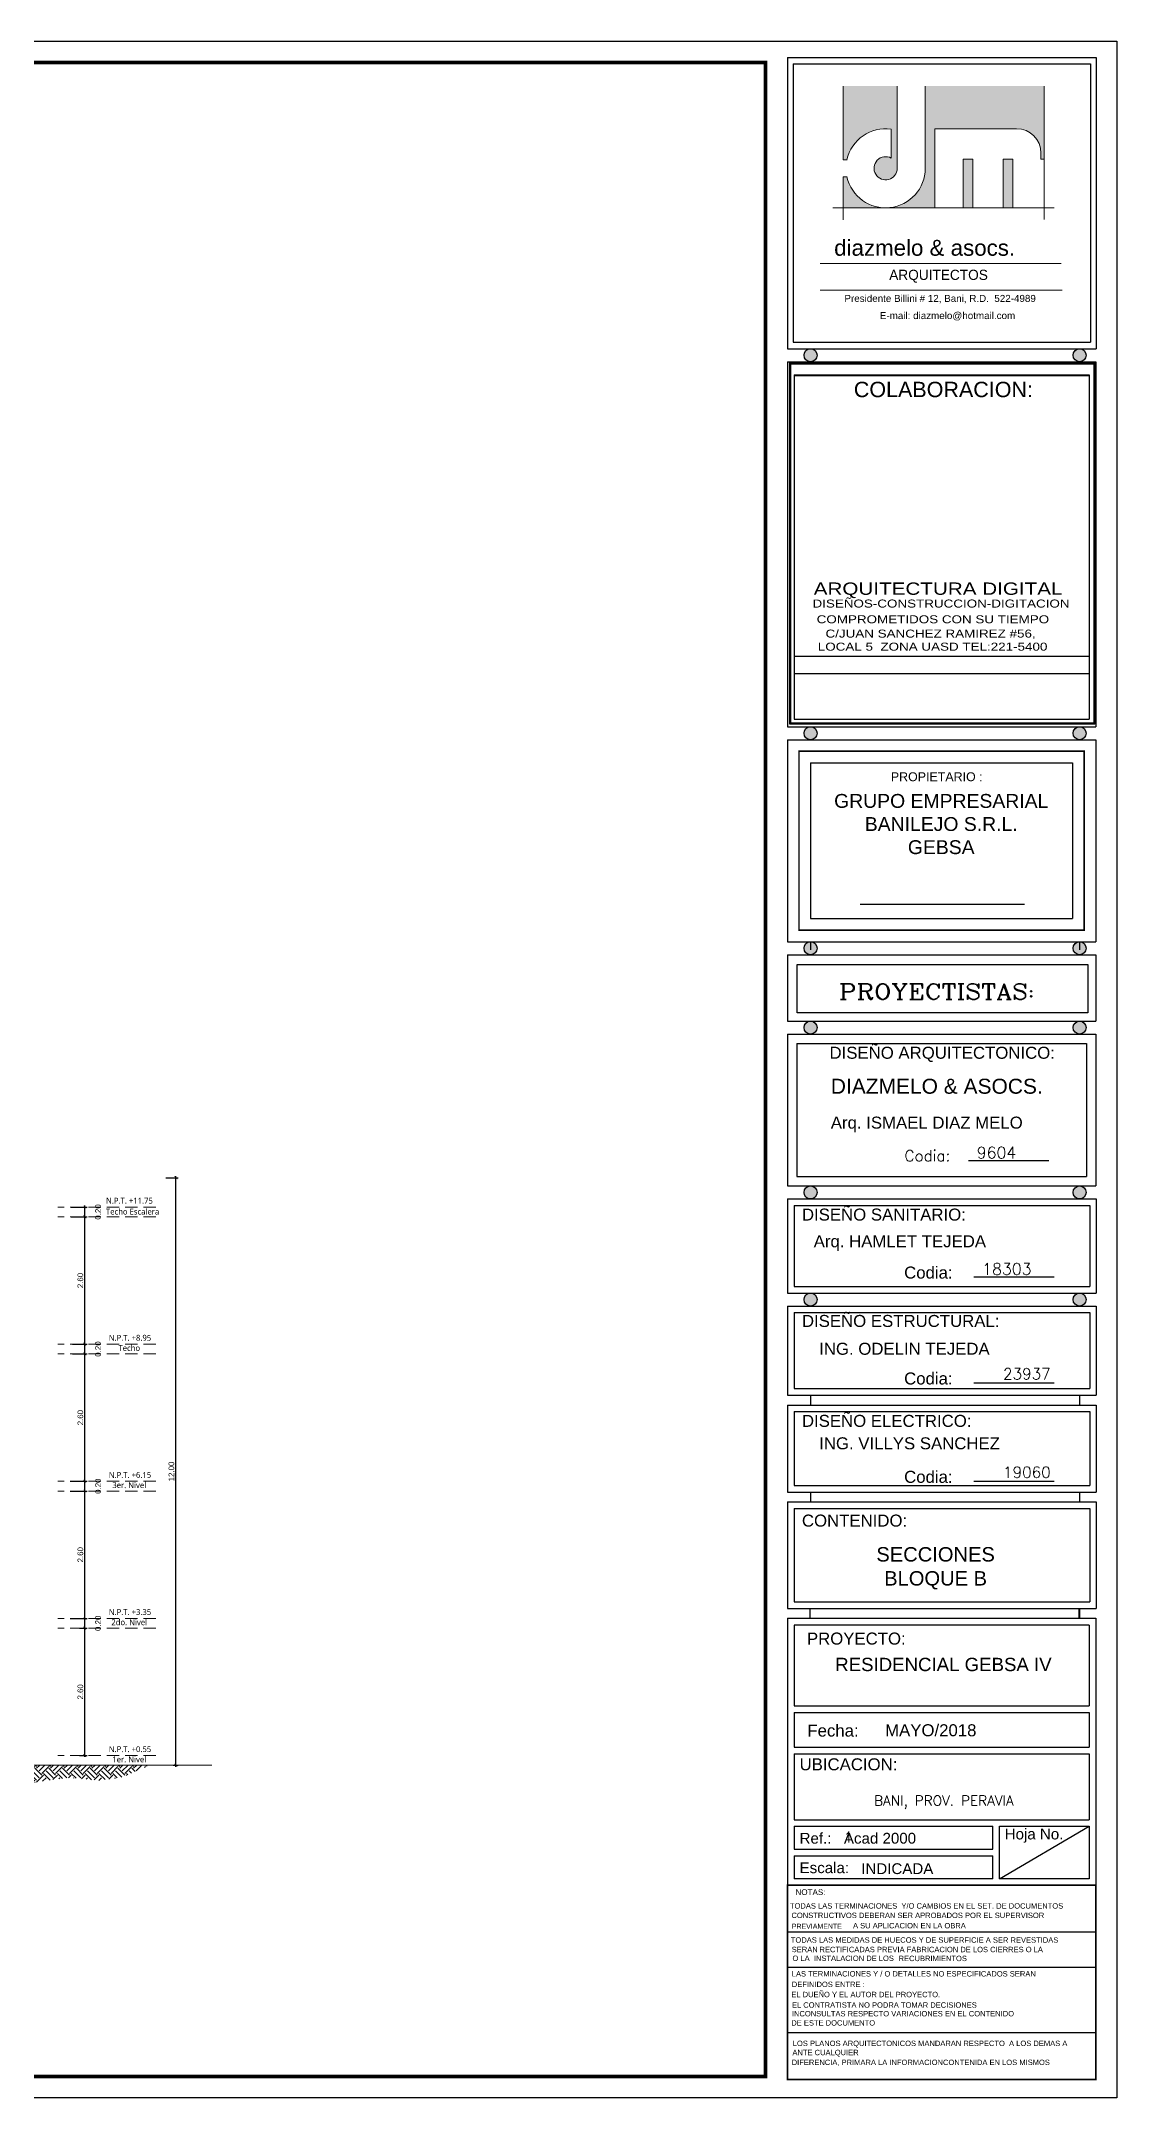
# Model space of a CAD drawing. Header units: feet. Extents: x -417 to 46, y -646 to -218.
# Drawn here: x -69.72 to -47.75, y -616.65 to -574.65 of the extents above; entities that cross this region are included whole.
import ezdxf
from ezdxf.enums import TextEntityAlignment as Align

# ---------------------------------------------------------------- set-up
doc = ezdxf.new("R2010")
doc.units = ezdxf.units.FT
doc.header["$MEASUREMENT"] = 0
doc.linetypes.add('ACAD_ISO03W100', pattern=[30, 12, -18])
doc.linetypes.add('HIDDEN', pattern=[0.375, 0.25, -0.125])
for name, color, linetype in [('1', 5, 'ACAD_ISO03W100'), ('DIM', 10, 'Continuous'), ('HOJA', 7, 'Continuous'), ('MARCO', 7, 'Continuous'), ('RELLENO', 8, 'Continuous'), ('TARGETA', 7, 'Continuous'), ('TARJETA2', 1, 'Continuous'), ('textos', 7, 'Continuous'), ('TEXXT', 8, 'Continuous')]:
    doc.layers.add(name, color=color, linetype=linetype)
for name, color, linetype, lineweight in [('DIM-COTAS', 1, 'Continuous', 5), ('MB', 2, 'Continuous', 20), ('TEXTO', 7, 'Continuous', 5), ('TXT', 2, 'Continuous', 9), ('VUELOS', 8, 'HIDDEN', 0)]:
    doc.layers.add(name, color=color, linetype=linetype, lineweight=lineweight)
doc.styles.add('ads', font='trebuc.ttf', dxfattribs={"height": 0.14})
doc.styles.add('DAMIAN', font='arial.ttf', dxfattribs={"height": 0.12})
doc.styles.add('DIMTEXT', font='dim', dxfattribs={"width": 0.75, "bigfont": 'special'})
doc.styles.get("Standard").update_dxf_attribs({"font": 'arial.ttf', "height": 0.115})
doc.styles.add('TITTEXTM', font='romanc.shx')
doc.dimstyles.new('KEILY', dxfattribs={"dimtxt": 0.115, "dimasz": 0.06, "dimexe": 0.05, "dimexo": 0.2, "dimgap": 0.03, "dimtad": 1, "dimzin": 1, "dimdsep": 46, "dimtxsty": 'Standard', "dimblk": 'ARCHTICK', "dimcen": 2.5, "dimdle": 0.03, "dimclrd": 256, "dimclre": 256, "dimclrt": 7, "dimadec": 0, "dimazin": 0, "dimtfac": 1, "dimtmove": 2, "dimatfit": 3, "dimfxl": 0.2, "dimfxlon": 1, "dimtolj": 1, "dimtzin": 1, "dimarcsym": 0})

# ---------------------------------------------------------------- blocks, each defined once
blk = doc.blocks.new('A$C6FFE63EF')
at = {"layer": 'TEXTO', "ltscale": 0.05}
h = blk.add_hatch(color=256, dxfattribs=at)
h.paths.add_polyline_path([(1.319, 2.87), (1.319, 2.479, 3.622679), (1.401, 2.342), (1.401, 3.449), (0.672, 3.449), (0.672, 2.457), (0.725, 2.457, -0.391497)])
h.paths.add_polyline_path([(1.246, 1.809, -0.351969), (0.725, 2.227), (0.672, 2.227), (0.672, 1.809)])
h.paths.add_polyline_path([(1.91, 2.875), (3.008, 2.875, -0.414214), (3.336, 2.547), (3.336, 2.466), (3.377, 2.466), (3.377, 3.449), (1.779, 3.449), (1.779, 2.342, -0.414214), (1.246, 1.809), (1.91, 1.809)])
h.paths.add_polyline_path([(2.418, 2.465), (2.287, 2.465), (2.287, 1.809), (2.418, 1.809)], flags=17)
h.paths.add_polyline_path([(2.959, 2.465), (2.828, 2.465), (2.828, 1.809), (2.959, 1.809)], flags=17)
for p, q in [((0.671, 2.456), (0.671, 3.448)), ((1.401, 2.341), (1.401, 3.448)), ((1.778, 2.341), (1.778, 3.448)), ((3.377, 2.465), (3.377, 3.448)), ((1.319, 2.479), (1.319, 2.869)), ((1.909, 1.808), (1.909, 2.874)), ((1.909, 2.874), (3.008, 2.874)), ((3.336, 2.546), (3.336, 2.465)), ((0.725, 2.456), (0.671, 2.456)), ((0.671, 1.808), (0.671, 2.227)), ((0.725, 2.227), (0.671, 2.227)), ((2.287, 1.808), (2.287, 2.464)), ((2.287, 2.464), (2.418, 2.464)), ((2.418, 1.808), (2.418, 2.464)), ((2.828, 1.808), (2.828, 2.464)), ((2.828, 2.464), (2.959, 2.464)), ((2.959, 1.808), (2.959, 2.464)), ((3.336, 2.465), (3.377, 2.465)), ((3.377, 2.465), (3.377, 1.653)), ((0.534, 1.808), (3.512, 1.808)), ((0.671, 1.808), (0.671, 1.647)), ((0.362, 1.057), (3.61, 1.057)), ((0.362, 0.698), (3.622, 0.698))]:
    blk.add_line(p, q, dxfattribs=at)
for centre, radius, start, end in [((1.245, 2.341), 0.533, 82.0412, 167.5619), ((3.008, 2.546), 0.328, 0, 90), ((1.245, 2.341), 0.156, 61.7263, 0), ((1.245, 2.341), 0.533, 192.4381, 0)]:
    blk.add_arc(centre, radius, start, end, dxfattribs=at)
at = {"layer": 'TEXTO', "ltscale": 0.3, "width": 13.01141, "attachment_point": 1}
for s, insert, char_height in [('{\\fSwis721 Blk BT|b0|i0|c0|p34;diazmelo & asocs.}', (0.552, 1.378), 0.21489), ('{\\fComic Sans MS|b0|i0|c0|p66;ARQUITECTOS}', (1.293, 0.975), 0.13753), ('{\\fArial|b0|i0|c0|p34;Presidente Billini # 12, Bani, R.D.  522-4989}', (0.69, 0.636), 0.09455), ('{\\fArial|b0|i0|c0|p34;E-mail: diazmelo@hotmail.com}', (1.167, 0.405), 0.09455)]:
    blk.add_mtext(s, dxfattribs=dict(at, insert=insert, char_height=char_height))
blk = doc.blocks.new('_ArchTick')
at = {"layer": 'DIM-COTAS', "color": 0, "const_width": 0.15}
blk.add_lwpolyline([(-0.5, -0.5), (0.5, 0.5)], dxfattribs=at)
blk = doc.blocks.new('*D2893')
at = {"layer": 'Defpoints', "color": 0, "transparency": 16777216}
for p in [(-69.133, -607.055), (-68.828, -607.055), (-69.133, -609.655)]:
    blk.add_point(p, dxfattribs=at)
at = {"layer": 'DIM', "lineweight": -2, "transparency": 16777216}
for p, q in [((-68.933, -607.055), (-68.778, -607.055)), ((-68.828, -609.685), (-68.828, -607.025)), ((-68.933, -609.655), (-68.778, -609.655))]:
    blk.add_line(p, q, dxfattribs=at)
at = {"layer": 'DIM', "lineweight": -2, "transparency": 16777216, "xscale": 0.06, "yscale": 0.06, "zscale": 0.06}
for p, rotation in [((-68.828, -607.055), 90), ((-68.828, -609.655), 270)]:
    blk.add_blockref('_ArchTick', p, dxfattribs=dict(at, rotation=rotation))
at = {"layer": 'DIM', "color": 7, "transparency": 16777216, "insert": (-68.917, -608.355), "char_height": 0.115, "attachment_point": 5, "rotation": 90}
blk.add_mtext('\\A1;2.60', dxfattribs=at)
blk = doc.blocks.new('*D2894')
at = {"layer": 'Defpoints', "color": 0, "transparency": 16777216}
for p in [(-69.62, -606.855), (-68.828, -606.855), (-69.133, -607.055)]:
    blk.add_point(p, dxfattribs=at)
at = {"layer": 'DIM', "lineweight": -2, "transparency": 16777216}
for p, q in [((-69.128, -606.855), (-68.778, -606.855)), ((-68.828, -607.085), (-68.828, -606.825)), ((-68.933, -607.055), (-68.778, -607.055))]:
    blk.add_line(p, q, dxfattribs=at)
at = {"layer": 'DIM', "lineweight": -2, "transparency": 16777216, "xscale": 0.06, "yscale": 0.06, "zscale": 0.06}
for p, rotation in [((-68.828, -606.855), 90), ((-68.828, -607.055), 270)]:
    blk.add_blockref('_ArchTick', p, dxfattribs=dict(at, rotation=rotation))
at = {"layer": 'DIM', "color": 7, "transparency": 16777216, "insert": (-68.557, -606.955), "char_height": 0.115, "attachment_point": 5, "rotation": 90}
blk.add_mtext('\\A1;0.20', dxfattribs=at)
blk = doc.blocks.new('*D2895')
at = {"layer": 'Defpoints', "color": 0, "transparency": 16777216}
for p in [(-69.493, -604.255), (-68.828, -604.255), (-69.62, -606.855)]:
    blk.add_point(p, dxfattribs=at)
at = {"layer": 'DIM', "lineweight": -2, "transparency": 16777216}
for p, q in [((-69.128, -604.255), (-68.778, -604.255)), ((-68.828, -606.885), (-68.828, -604.225)), ((-69.128, -606.855), (-68.778, -606.855))]:
    blk.add_line(p, q, dxfattribs=at)
at = {"layer": 'DIM', "lineweight": -2, "transparency": 16777216, "xscale": 0.06, "yscale": 0.06, "zscale": 0.06}
for p, rotation in [((-68.828, -604.255), 90), ((-68.828, -606.855), 270)]:
    blk.add_blockref('_ArchTick', p, dxfattribs=dict(at, rotation=rotation))
at = {"layer": 'DIM', "color": 7, "transparency": 16777216, "insert": (-68.917, -605.555), "char_height": 0.115, "attachment_point": 5, "rotation": 90}
blk.add_mtext('\\A1;2.60', dxfattribs=at)
blk = doc.blocks.new('*D2896')
at = {"layer": 'Defpoints', "color": 0, "transparency": 16777216}
for p in [(-69.493, -604.055), (-69.493, -604.255), (-68.828, -604.055)]:
    blk.add_point(p, dxfattribs=at)
at = {"layer": 'DIM', "lineweight": -2, "transparency": 16777216}
for p, q in [((-69.128, -604.055), (-68.778, -604.055)), ((-69.128, -604.255), (-68.778, -604.255)), ((-68.828, -604.285), (-68.828, -604.025))]:
    blk.add_line(p, q, dxfattribs=at)
at = {"layer": 'DIM', "lineweight": -2, "transparency": 16777216, "xscale": 0.06, "yscale": 0.06, "zscale": 0.06}
for p, rotation in [((-68.828, -604.055), 90), ((-68.828, -604.255), 270)]:
    blk.add_blockref('_ArchTick', p, dxfattribs=dict(at, rotation=rotation))
at = {"layer": 'DIM', "color": 7, "transparency": 16777216, "insert": (-68.557, -604.155), "char_height": 0.115, "attachment_point": 5, "rotation": 90}
blk.add_mtext('\\A1;0.20', dxfattribs=at)
blk = doc.blocks.new('*D2897')
at = {"layer": 'Defpoints', "color": 0, "transparency": 16777216}
for p in [(-69.278, -601.455), (-68.828, -601.455), (-69.493, -604.055)]:
    blk.add_point(p, dxfattribs=at)
at = {"layer": 'DIM', "lineweight": -2, "transparency": 16777216}
for p, q in [((-68.828, -604.085), (-68.828, -601.425)), ((-69.078, -601.455), (-68.778, -601.455)), ((-69.128, -604.055), (-68.778, -604.055))]:
    blk.add_line(p, q, dxfattribs=at)
at = {"layer": 'DIM', "lineweight": -2, "transparency": 16777216, "xscale": 0.06, "yscale": 0.06, "zscale": 0.06}
for p, rotation in [((-68.828, -601.455), 90), ((-68.828, -604.055), 270)]:
    blk.add_blockref('_ArchTick', p, dxfattribs=dict(at, rotation=rotation))
at = {"layer": 'DIM', "color": 7, "transparency": 16777216, "insert": (-68.917, -602.755), "char_height": 0.115, "attachment_point": 5, "rotation": 90}
blk.add_mtext('\\A1;2.60', dxfattribs=at)
blk = doc.blocks.new('*D2898')
at = {"layer": 'Defpoints', "color": 0, "transparency": 16777216}
for p in [(-69.278, -601.255), (-68.828, -601.255), (-69.278, -601.455)]:
    blk.add_point(p, dxfattribs=at)
at = {"layer": 'DIM', "lineweight": -2, "transparency": 16777216}
for p, q in [((-69.078, -601.255), (-68.778, -601.255)), ((-68.828, -601.485), (-68.828, -601.225)), ((-69.078, -601.455), (-68.778, -601.455))]:
    blk.add_line(p, q, dxfattribs=at)
at = {"layer": 'DIM', "lineweight": -2, "transparency": 16777216, "xscale": 0.06, "yscale": 0.06, "zscale": 0.06}
for p, rotation in [((-68.828, -601.255), 90), ((-68.828, -601.455), 270)]:
    blk.add_blockref('_ArchTick', p, dxfattribs=dict(at, rotation=rotation))
at = {"layer": 'DIM', "color": 7, "transparency": 16777216, "insert": (-68.557, -601.355), "char_height": 0.115, "attachment_point": 5, "rotation": 90}
blk.add_mtext('\\A1;0.20', dxfattribs=at)
blk = doc.blocks.new('*D2899')
at = {"layer": 'Defpoints', "color": 0, "transparency": 16777216}
for p in [(-69.307, -598.655), (-68.828, -598.655), (-69.278, -601.255)]:
    blk.add_point(p, dxfattribs=at)
at = {"layer": 'DIM', "lineweight": -2, "transparency": 16777216}
for p, q in [((-69.107, -598.655), (-68.778, -598.655)), ((-68.828, -601.285), (-68.828, -598.625)), ((-69.078, -601.255), (-68.778, -601.255))]:
    blk.add_line(p, q, dxfattribs=at)
at = {"layer": 'DIM', "lineweight": -2, "transparency": 16777216, "xscale": 0.06, "yscale": 0.06, "zscale": 0.06}
for p, rotation in [((-68.828, -598.655), 90), ((-68.828, -601.255), 270)]:
    blk.add_blockref('_ArchTick', p, dxfattribs=dict(at, rotation=rotation))
at = {"layer": 'DIM', "color": 7, "transparency": 16777216, "insert": (-68.917, -599.955), "char_height": 0.115, "attachment_point": 5, "rotation": 90}
blk.add_mtext('\\A1;2.60', dxfattribs=at)
blk = doc.blocks.new('*D2900')
at = {"layer": 'Defpoints', "color": 0, "transparency": 16777216}
for p in [(-69.307, -598.455), (-68.828, -598.455), (-69.307, -598.655)]:
    blk.add_point(p, dxfattribs=at)
at = {"layer": 'DIM', "lineweight": -2, "transparency": 16777216}
for p, q in [((-69.107, -598.455), (-68.778, -598.455)), ((-68.828, -598.685), (-68.828, -598.425)), ((-69.107, -598.655), (-68.778, -598.655))]:
    blk.add_line(p, q, dxfattribs=at)
at = {"layer": 'DIM', "lineweight": -2, "transparency": 16777216, "xscale": 0.06, "yscale": 0.06, "zscale": 0.06}
for p, rotation in [((-68.828, -598.455), 90), ((-68.828, -598.655), 270)]:
    blk.add_blockref('_ArchTick', p, dxfattribs=dict(at, rotation=rotation))
at = {"layer": 'DIM', "color": 7, "transparency": 16777216, "insert": (-68.557, -598.555), "char_height": 0.115, "attachment_point": 5, "rotation": 90}
blk.add_mtext('\\A1;0.20', dxfattribs=at)
blk = doc.blocks.new('*D2904')
at = {"layer": 'Defpoints', "color": 0, "transparency": 16777216}
for p in [(-71.018, -597.855), (-66.969, -597.855), (-67.224, -609.855)]:
    blk.add_point(p, dxfattribs=at)
at = {"layer": 'DIM', "lineweight": -2, "transparency": 16777216}
for p, q in [((-67.169, -597.855), (-66.919, -597.855)), ((-66.969, -609.885), (-66.969, -597.825)), ((-67.024, -609.855), (-66.919, -609.855))]:
    blk.add_line(p, q, dxfattribs=at)
at = {"layer": 'DIM', "lineweight": -2, "transparency": 16777216, "xscale": 0.06, "yscale": 0.06, "zscale": 0.06}
for p, rotation in [((-66.969, -597.855), 90), ((-66.969, -609.855), 270)]:
    blk.add_blockref('_ArchTick', p, dxfattribs=dict(at, rotation=rotation))
at = {"layer": 'DIM', "color": 7, "transparency": 16777216, "insert": (-67.058, -603.855), "char_height": 0.115, "attachment_point": 5, "rotation": 90}
blk.add_mtext('\\A1;12.00', dxfattribs=at)

msp = doc.modelspace()

# ---------------------------------------------------------------- hatches: boundary and pattern name
at = {"layer": 'RELLENO'}
h = msp.add_hatch(dxfattribs=at)
h.set_pattern_fill('EARTH', color=256, scale=0.8, angle=45)
h.set_pattern_definition([(45, (79.91793, -375.26044), (3e-17, 0.28284271), [0.2, -0.2]), (45, (79.8649, -375.2074), (3e-17, 0.28284271), [0.2, -0.2]), (45, (79.81186, -375.15437), (3e-17, 0.28284271), [0.2, -0.2]), (135, (79.81186, -375.11902), (-0.28284271, 6e-17), [0.2, -0.2]), (135, (79.8649, -375.06599), (-0.28284271, 6e-17), [0.2, -0.2]), (135, (79.91793, -375.01295), (-0.28284271, 6e-17), [0.2, -0.2])])
h.paths.add_polyline_path([(-71.9817, -609.8558), (-71.9817, -610.3927), (-71.5614, -610.2328), (-70.4646, -610.3013), (-69.4478, -610.1415), (-69.1507, -610.1072), (-68.5224, -610.1643), (-68.0539, -610.0958), (-67.5055, -609.8558)])
at = {"layer": 'textos'}
h = msp.add_hatch(color=7, dxfattribs=at)
h.paths.add_polyline_path([(-53.8747, -581.0602, 1), (-54.141, -581.0602, 1)])
h.paths.add_polyline_path([(-48.38, -581.0602, 1), (-48.6463, -581.0602, 1)])
h = msp.add_hatch(color=7, dxfattribs=at)
h.paths.add_polyline_path([(-53.8747, -588.7788, 1), (-54.141, -588.7788, 1)])
h.paths.add_polyline_path([(-48.38, -588.7788, 1), (-48.6463, -588.7788, 1)])
h = msp.add_hatch(color=7, dxfattribs=at)
h.paths.add_polyline_path([(-54.0078, -593.0372, 1), (-54.0078, -593.3035, 1)])
h.paths.add_polyline_path([(-48.5131, -593.0372, 1), (-48.5131, -593.3035, 1)])
h = msp.add_hatch(color=7, dxfattribs=at)
h.paths.add_polyline_path([(-54.0078, -594.6586, 1), (-54.0078, -594.9249, 1)])
h.paths.add_polyline_path([(-48.5131, -594.6586, 1), (-48.5131, -594.9249, 1)])
h = msp.add_hatch(color=7, dxfattribs=at)
h.paths.add_polyline_path([(-54.0078, -598.0227, 1), (-54.0078, -598.289, 1)])
h.paths.add_polyline_path([(-48.5131, -598.0227, 1), (-48.5131, -598.289, 1)])
h = msp.add_hatch(color=7, dxfattribs=at)
h.paths.add_polyline_path([(-54.0078, -600.2109, 1), (-54.0078, -600.4772, 1)])
h.paths.add_polyline_path([(-48.5131, -600.2109, 1), (-48.5131, -600.4772, 1)])

# ---------------------------------------------------------------- linework, layer by layer
at = {"layer": '1', "color": 4, "linetype": 'Continuous'}
for p, q in [((-54.4783, -613.2571), (-48.184, -613.2571)), ((-54.4783, -613.9759), (-48.184, -613.9759)), ((-54.4783, -615.3141), (-48.184, -615.3141))]:
    msp.add_line(p, q, dxfattribs=at)
at = {"layer": 'HOJA', "color": 17, "linetype": 'Continuous'}
for p, q in [((-54.3444, -587.2041), (-48.3179, -587.2041)), ((-54.3444, -587.5567), (-48.3179, -587.5567))]:
    msp.add_line(p, q, dxfattribs=at)
at = {"layer": 'MARCO'}
msp.add_lwpolyline([(-112.2526, -574.6461), (-47.7526, -574.6461), (-47.7526, -616.6461), (-112.2526, -616.6461)], close=True, dxfattribs=at)
at = {"layer": 'MARCO', "const_width": 0.075}
msp.add_lwpolyline([(-54.925, -575.0801), (-111.8185, -575.0801), (-111.8185, -616.2121), (-54.925, -616.2121)], close=True, dxfattribs=at)
at = {"layer": 'MB'}
for p, q in [((-71.9819, -609.8551), (-67.5874, -609.8551)), ((-66.235, -609.8551), (-71.9819, -609.8551))]:
    msp.add_line(p, q, dxfattribs=at)
at = {"layer": 'TARGETA', "color": 3}
for p, q in [((-54.4783, -574.978), (-48.172, -574.978)), ((-54.4783, -574.978), (-54.4783, -580.9271)), ((-48.172, -574.978), (-48.172, -580.9271)), ((-54.362, -575.1091), (-48.2883, -575.1091)), ((-54.362, -575.1091), (-54.362, -580.7929)), ((-48.2883, -575.1091), (-48.2883, -580.7929)), ((-54.362, -580.7929), (-48.3062, -580.7929)), ((-48.3062, -580.7929), (-48.2883, -580.7929)), ((-54.4783, -580.9271), (-48.172, -580.9271)), ((-54.3444, -581.4606), (-54.3444, -588.4815)), ((-54.3444, -581.4606), (-48.3179, -581.4606)), ((-54.3444, -581.4739), (-54.3444, -588.4948)), ((-54.3444, -581.4739), (-48.3179, -581.4739)), ((-54.3444, -581.4739), (-54.3444, -588.4948)), ((-48.3179, -581.4606), (-48.3179, -588.4815)), ((-48.3179, -581.4739), (-48.3179, -588.4948)), ((-48.3179, -581.4739), (-48.3179, -588.4948)), ((-54.3444, -588.4948), (-48.3179, -588.4948)), ((-54.3444, -588.4948), (-48.3179, -588.4948)), ((-54.4783, -588.9119), (-48.184, -588.9119)), ((-54.4783, -588.9119), (-54.4783, -593.0372)), ((-48.184, -588.9119), (-48.184, -593.0372)), ((-54.007, -589.3832), (-48.6553, -589.3832)), ((-54.007, -589.3832), (-54.007, -592.5659)), ((-48.6553, -589.3832), (-48.6553, -592.5659)), ((-54.007, -592.5659), (-48.6553, -592.5659)), ((-54.4783, -593.0372), (-48.184, -593.0372)), ((-54.4783, -593.3035), (-54.4783, -594.6586)), ((-54.4783, -593.3035), (-48.184, -593.3035)), ((-48.184, -593.3035), (-48.184, -594.6586)), ((-54.2782, -594.4885), (-54.2782, -593.5036)), ((-54.2782, -593.5036), (-48.3467, -593.5036)), ((-48.3467, -593.5036), (-48.3467, -594.4885)), ((-54.4783, -594.6586), (-48.184, -594.6586)), ((-48.3467, -594.4885), (-54.2782, -594.4885)), ((-54.4783, -594.9249), (-54.4783, -598.0227)), ((-54.4783, -594.9249), (-48.184, -594.9249)), ((-54.4783, -594.9249), (-48.184, -594.9249)), ((-54.2898, -595.1134), (-54.2898, -597.8342)), ((-54.2898, -595.1134), (-48.3725, -595.1134)), ((-48.3725, -595.1134), (-48.3725, -597.8342)), ((-48.184, -594.9249), (-48.184, -598.0227)), ((-54.4783, -598.0227), (-48.184, -598.0227)), ((-54.2898, -597.8342), (-48.3725, -597.8342)), ((-54.4783, -598.289), (-48.172, -598.289)), ((-54.4783, -598.289), (-54.4783, -600.2109)), ((-54.3441, -598.4231), (-48.3062, -598.4231)), ((-54.3441, -598.4231), (-54.3441, -600.0767)), ((-48.3062, -598.4231), (-48.3062, -600.0767)), ((-48.172, -598.289), (-48.172, -600.2109)), ((-54.3441, -600.0767), (-48.3062, -600.0767)), ((-54.4783, -600.2109), (-48.172, -600.2109)), ((-54.4783, -600.4772), (-54.4783, -602.2979)), ((-54.4783, -600.4772), (-48.172, -600.4772)), ((-48.172, -600.4772), (-48.172, -602.2979)), ((-54.3441, -600.6113), (-54.3441, -602.1637)), ((-54.3441, -600.6113), (-48.3062, -600.6113)), ((-48.3062, -600.6113), (-48.3062, -602.1637)), ((-54.3441, -602.1637), (-48.3062, -602.1637)), ((-54.4783, -602.2979), (-48.172, -602.2979)), ((-54.4783, -602.4986), (-54.4783, -604.2746)), ((-54.4783, -602.4986), (-48.172, -602.4986)), ((-54.3441, -602.6328), (-54.3441, -604.1404)), ((-54.3441, -602.6328), (-48.3062, -602.6328)), ((-54.3441, -602.6328), (-54.3441, -604.1404)), ((-48.3062, -602.6328), (-48.3062, -604.1404)), ((-48.172, -602.4986), (-48.172, -604.2746)), ((-54.4783, -604.2746), (-48.172, -604.2746)), ((-54.3441, -604.1404), (-48.3062, -604.1404)), ((-54.3441, -604.1404), (-48.3061, -604.1404)), ((-48.514, -604.2746), (-48.514, -604.4753)), ((-54.4783, -604.4753), (-54.4783, -605.2026)), ((-54.4783, -604.4753), (-54.4783, -606.651)), ((-54.4783, -604.4753), (-54.4783, -605.2117)), ((-54.4783, -604.4753), (-48.172, -604.4753)), ((-54.3441, -604.6095), (-54.3441, -606.5169)), ((-54.3441, -604.6095), (-48.3062, -604.6095)), ((-48.3062, -604.6095), (-48.3062, -606.5169)), ((-48.172, -604.4753), (-48.172, -606.651)), ((-54.4783, -606.651), (-48.172, -606.651)), ((-54.4783, -606.8511), (-48.184, -606.8511)), ((-54.4783, -606.8511), (-54.4783, -612.3046)), ((-54.3441, -606.5169), (-48.3062, -606.5169)), ((-48.184, -606.8511), (-48.184, -612.3046)), ((-54.3444, -606.9934), (-54.3444, -608.6419)), ((-48.3179, -606.9934), (-54.3444, -606.9934)), ((-48.3179, -606.9934), (-48.3179, -608.6419)), ((-54.3444, -608.6419), (-48.3179, -608.6419)), ((-54.3444, -608.7758), (-48.3179, -608.7758)), ((-54.3444, -608.7758), (-54.3444, -609.4835)), ((-48.3179, -608.7758), (-48.3179, -609.4835)), ((-54.3444, -609.4835), (-48.3179, -609.4835)), ((-54.3444, -609.6174), (-54.3444, -610.9653)), ((-54.3444, -609.6174), (-48.3179, -609.6174)), ((-54.3444, -609.6174), (-48.3179, -609.6174)), ((-48.3179, -609.6174), (-48.3179, -610.9653)), ((-54.3444, -610.9653), (-48.3179, -610.9653)), ((-54.3444, -611.0993), (-54.3444, -611.568)), ((-54.3444, -611.0993), (-50.2821, -611.0993)), ((-50.2821, -611.568), (-50.2821, -611.0993)), ((-50.1482, -611.0993), (-48.3179, -611.0993)), ((-50.1482, -612.1706), (-48.3179, -611.0993)), ((-50.1482, -612.1706), (-50.1482, -611.0993)), ((-48.3179, -611.0993), (-48.3179, -612.1706)), ((-54.3444, -611.568), (-50.2821, -611.568)), ((-54.3444, -611.7019), (-54.3444, -612.1706)), ((-54.3444, -611.7019), (-50.2821, -611.7019)), ((-50.2821, -612.1706), (-50.2821, -611.7019)), ((-50.2821, -612.1706), (-54.3444, -612.1706)), ((-48.3179, -612.1706), (-50.1482, -612.1706))]:
    msp.add_line(p, q, dxfattribs=at)
at = {"layer": 'TARJETA2', "color": 7}
msp.add_line((-54.4783, -612.3046), (-54.4783, -616.2693), dxfattribs=at)
at = {"layer": 'textos', "color": 7}
for p, q in [((-54.4783, -581.1958), (-54.4783, -588.6456)), ((-54.4783, -581.1958), (-48.184, -581.1958)), ((-54.4783, -581.1958), (-48.184, -581.1958)), ((-54.4783, -581.1958), (-48.184, -581.1958)), ((-54.4273, -588.5941), (-54.4273, -581.2159)), ((-54.4273, -581.2159), (-48.204, -581.2159)), ((-54.4073, -588.5741), (-54.4073, -581.2359)), ((-54.4073, -581.2359), (-48.224, -581.2359)), ((-48.224, -581.2359), (-48.224, -588.5741)), ((-48.204, -581.2159), (-48.204, -588.5941)), ((-48.184, -581.1958), (-48.184, -588.6456)), ((-54.4783, -588.6456), (-48.184, -588.6456)), ((-48.204, -588.5941), (-54.4273, -588.5941)), ((-48.224, -588.5741), (-54.4073, -588.5741)), ((-54.4783, -588.9119), (-48.184, -588.9119)), ((-54.0078, -593.0372), (-54.0078, -593.2052)), ((-48.5131, -593.0372), (-48.5131, -593.2052)), ((-54.4783, -602.4986), (-54.4783, -603.4811)), ((-54.0087, -602.2979), (-54.0087, -602.4986)), ((-48.514, -602.2979), (-48.514, -602.4986)), ((-54.0087, -604.2746), (-54.0087, -604.4753)), ((-54.4783, -606.6552), (-54.4783, -606.651)), ((-54.0207, -606.651), (-54.0207, -606.8511)), ((-48.526, -606.651), (-48.526, -606.8511)), ((-48.514, -606.6516), (-48.514, -606.8523)), ((-48.184, -612.3046), (-54.4783, -612.3046)), ((-48.184, -612.1368), (-48.184, -616.2693)), ((-54.4783, -616.2693), (-48.184, -616.2693))]:
    msp.add_line(p, q, dxfattribs=at)
for centre in [(-54.0078, -581.0602), (-48.5131, -581.0602), (-54.0078, -588.7788), (-54.0078, -588.7788), (-48.5131, -588.7788), (-48.5131, -588.7788), (-54.0078, -593.1703), (-48.5131, -593.1703), (-54.0078, -594.7917), (-48.5131, -594.7917), (-54.0078, -598.1558), (-48.5131, -598.1558), (-54.0078, -600.344), (-48.5131, -600.344)]:
    msp.add_circle(centre, 0.1331, dxfattribs=at)
at = {"layer": 'TEXXT'}
for p, q in [((-52.9948, -592.2685), (-49.6401, -592.2685)), ((-50.7848, -597.5059), (-49.1433, -597.5059)), ((-50.6728, -599.8831), (-49.0313, -599.8831)), ((-50.6728, -602.0457), (-49.0313, -602.0457)), ((-50.6728, -604.0546), (-49.0313, -604.0546))]:
    msp.add_line(p, q, dxfattribs=at)
at = {"layer": 'TEXXT', "const_width": 0.0314}
for points in [[(-54.2426, -589.1475), (-48.4196, -589.1475), (-48.4196, -592.8015), (-54.2426, -592.8015), (-54.2426, -589.1475)], [(-54.4783, -612.3046), (-48.184, -612.3046), (-48.184, -616.2693), (-54.4783, -616.2693), (-54.4783, -612.3046)]]:
    msp.add_lwpolyline(points, dxfattribs=at)
at = {"layer": 'VUELOS'}
for p, q in [((-67.3751, -598.4551), (-69.3782, -598.4551)), ((-67.3751, -598.6551), (-69.3782, -598.6551)), ((-67.3751, -601.2551), (-69.3782, -601.2551)), ((-67.3751, -601.4551), (-69.3782, -601.4551)), ((-67.3751, -604.0551), (-69.3782, -604.0551)), ((-67.3751, -604.2551), (-69.3782, -604.2551)), ((-67.3751, -606.8551), (-69.3782, -606.8551)), ((-67.3751, -607.0551), (-69.3782, -607.0551)), ((-67.3751, -609.6551), (-69.3782, -609.6551))]:
    msp.add_line(p, q, dxfattribs=at)

# ---------------------------------------------------------------- block references
at = {"xscale": 1.516622773005782, "yscale": 1.516622773005782, "zscale": 1.516622773005782}
msp.add_blockref('A$C6FFE63EF', (-54.362, -580.7929), dxfattribs=at)

# ---------------------------------------------------------------- texts
at = {"style": 'DIMTEXT'}
msp.add_attdef('1', text='1', height=0.2356, dxfattribs=at).set_placement((-53.2357, -611.439), align=Align.CENTER)
at = {"layer": 'TEXTO', "color": 7}
for s, height, p in [('NOTAS:', 0.11782, (-54.3146, -612.3865)), ('  PREVIAMENTE', 0.102114, (-54.4688, -613.091))]:
    msp.add_text(s, height=height, dxfattribs=at).set_placement(p, align=Align.TOP_LEFT)
at = {"layer": 'textos', "color": 7, "width": 1.2}
for s, height, style, p in [('ARQUITECTURA DIGITAL', 0.251357, 'DAMIAN', (-53.9425, -585.7011)), ('DISEÑOS-CONSTRUCCION-DIGITACION', 0.163382, 'DAMIAN', (-53.9677, -586.0496)), ('COMPROMETIDOS CON SU TIEMPO', 0.163382, 'DAMIAN', (-53.882, -586.3708)), ('C/JUAN SANCHEZ RAMIREZ #56,  ', 0.163382, 'DAMIAN', (-53.7017, -586.663)), ('LOCAL 5  ZONA UASD TEL:221-5400', 0.163382, 'DAMIAN', (-53.8591, -586.9296)), ('PROYECTISTAS:', 0.315112, 'TITTEXTM', (-53.4248, -593.8982))]:
    msp.add_text(s, height=height, dxfattribs=dict(at, style=style)).set_placement(p, align=Align.TOP_LEFT)
at = {"layer": 'textos', "color": 7}
for s, height, style, p in [('9604', 0.23548, 'TITTEXTM', (-50.6143, -597.2259)), ('  Codia:', 0.22676, 'TITTEXTM', (-52.3986, -597.2931)), ('  Codia:', 0.24507, 'DAMIAN', (-52.2866, -599.6703)), ('18303', 0.23548, 'TITTEXTM', (-50.5024, -599.6031)), ('  Codia:', 0.24507, 'DAMIAN', (-52.2866, -601.8329)), ('  Codia:', 0.24507, 'DAMIAN', (-52.2866, -603.8418)), ('Fecha:', 0.24507, 'DAMIAN', (-54.0721, -609.0228)), ('UBICACION:', 0.24507, 'DAMIAN', (-54.2312, -609.7125)), ('Ref.:', 0.22057, 'DAMIAN', (-54.2312, -611.234)), ('Acad 2000', 0.22057, 'DAMIAN', (-53.3257, -611.234)), ('Hoja No.', 0.22057, 'DAMIAN', (-50.043, -611.1476)), ('Escala:', 0.22057, 'DAMIAN', (-54.2312, -611.8367)), ('TODAS LAS TERMINACIONES  Y/O CAMBIOS EN EL SET. DE DOCUMENTOS', 0.110283, 'DAMIAN', (-54.4285, -612.6713)), ('CONSTRUCTIVOS DEBERAN SER APROBADOS POR EL SUPERVISOR  ', 0.110283, 'DAMIAN', (-54.3975, -612.8639)), ('A SU APLICACION EN LA OBRA', 0.110283, 'DAMIAN', (-53.14, -613.0745)), ('TODAS LAS MEDIDAS DE HUECOS Y DE SUPERFICIE A SER REVESTIDAS ', 0.110283, 'DAMIAN', (-54.4098, -613.3676)), ('  SERAN', 0.11028, 'DAMIAN', (-54.4769, -613.5608)), ('RECTIFICADAS PREVIA FABRICACION DE LOS CIERRES O LA   ', 0.110283, 'DAMIAN', (-53.8246, -613.5612)), (' O LA  INSTALACION DE LOS', 0.110283, 'DAMIAN', (-54.4195, -613.7409)), ('RECUBRIMIENTOS', 0.110283, 'DAMIAN', (-52.2097, -613.7434)), ('EL DUEÑO Y EL AUTOR DEL PROYECTO.  ', 0.110283, 'DAMIAN', (-54.4, -614.4806)), ('  DEFINIDOS ENTRE :', 0.110283, 'DAMIAN', (-54.4761, -614.2729)), ('LAS TERMINACIONES Y / O DETALLES NO ESPECIFICADOS SERAN ', 0.110283, 'DAMIAN', (-54.3899, -614.0573)), ('  EL CONTRATISTA NO PODRA TOMAR DECISIONES ', 0.110283, 'DAMIAN', (-54.4728, -614.6951)), ('INCONSULTAS RESPECTO VARIACIONES EN EL CONTENIDO  ', 0.110283, 'DAMIAN', (-54.3885, -614.8719)), (' DE ESTE DOCUMENTO', 0.110283, 'DAMIAN', (-54.4432, -615.0599)), ('  ANTE CUALQUIER  ', 0.110283, 'DAMIAN', (-54.4631, -615.6644)), ('LOS PLANOS ARQUITECTONICOS MANDARAN RESPECTO  A LOS DEMAS A ', 0.110283, 'DAMIAN', (-54.3703, -615.4779)), ('DIFERENCIA, PRIMARA LA INFORMACIONCONTENIDA EN LOS MISMOS', 0.110283, 'DAMIAN', (-54.3925, -615.8656))]:
    msp.add_text(s, height=height, dxfattribs=dict(at, style=style)).set_placement(p, align=Align.TOP_LEFT)
at = {"layer": 'textos', "color": 7, "style": 'DAMIAN'}
for s, height, p in [('MAYO/2018', 0.24507, (-52.4844, -609.2617)), ('INDICADA', 0.22057, (-52.9725, -612.0762))]:
    msp.add_text(s, height=height, dxfattribs=at).set_placement(p)
at = {"layer": 'textos', "color": 7}
for s, insert, char_height, width, attachment_point, style in [('COLABORACION:', (-53.1236, -581.6023), 0.314196, 5.807037, 1, 'DAMIAN'), ('PROPIETARIO :', (-52.3682, -589.577), 0.18158, 4.194954, 1, 'DAMIAN'), ('GRUPO EMPRESARIAL\\PBANILEJO S.R.L.\\PGEBSA', (-51.3388, -590.0199), 0.283202, 6.542681, 2, 'DAMIAN'), ('DISEÑO ARQUITECTONICO:', (-53.6203, -595.1816), 0.245073, 8.710453, 1, 'DAMIAN'), ('DIAZMELO & ASOCS.', (-53.5935, -595.8347), 0.306341, 10.879033, 1, 'DAMIAN'), ('Arq. ISMAEL DIAZ MELO', (-53.5935, -596.6085), 0.245073, 8.703227, 1, 'DAMIAN'), ('DISEÑO SANITARIO:', (-54.1833, -598.4864), 0.245073, 8.710453, 1, 'DAMIAN'), ('Arq. HAMLET TEJEDA', (-53.9429, -599.0318), 0.245073, 8.703227, 1, 'DAMIAN'), ('DISEÑO ESTRUCTURAL:', (-54.1833, -600.6586), 0.245073, 8.710453, 1, 'DAMIAN'), ('ING. ODELIN TEJEDA', (-53.831, -601.2261), 0.245073, 8.703227, 1, 'DAMIAN'), ('23937', (-50.0772, -601.8616), 0.22735, 25.335237, 4, 'TITTEXTM'), ('DISEÑO ELECTRICO:', (-54.1833, -602.8233), 0.245073, 44.212506, 4, 'DAMIAN'), ('ING. VILLYS SANCHEZ', (-53.8309, -603.1572), 0.245073, 8.703227, 1, 'DAMIAN'), ('19060', (-50.0771, -603.8705), 0.22735, 25.335237, 4, 'TITTEXTM'), ('CONTENIDO:', (-54.1833, -604.7355), 0.24507, 8.710453, 1, 'DAMIAN'), ('SECCIONES\\PBLOQUE B', (-51.4536, -605.3996), 0.29409, 10.443872, 2, 'DAMIAN'), ('PROYECTO:', (-54.0809, -607.1444), 0.24507, 8.710453, 1, 'DAMIAN'), ('RESIDENCIAL GEBSA IV', (-51.2941, -607.6595), 0.272398, 9.673636, 2, 'DAMIAN'), (' BANI, PROV. PERAVIA', (-51.3555, -610.4746), 0.204299, 7.255227, 2, 'TITTEXTM')]:
    msp.add_mtext(s, dxfattribs=dict(at, insert=insert, char_height=char_height, width=width, attachment_point=attachment_point, style=style))
at = {"layer": 'TXT', "char_height": 0.12, "width": 3.744, "attachment_point": 2, "style": 'ads'}
for s, insert in [('Techo Escalera', (-67.851, -598.4879)), ('N.P.T. +11.75', (-67.9151, -598.265)), ('N.P.T. +8.95', (-67.9043, -601.065)), ('Techo', (-67.9187, -601.2737)), ('N.P.T. +6.15', (-67.9043, -603.865)), ('3er. Nivel', (-67.9187, -604.0737)), ('N.P.T. +3.35', (-67.9043, -606.665)), ('2do. Nivel', (-67.9187, -606.8737)), ('N.P.T. +0.55', (-67.9043, -609.465)), ('1er. Nivel', (-67.9187, -609.6737))]:
    msp.add_mtext(s, dxfattribs=dict(at, insert=insert))

# ---------------------------------------------------------------- dimensions: what is measured, and where the dimension line sits
at = {"layer": 'DIM'}
dim = msp.add_linear_dim(base=(-66.969, -597.8551), p1=(-67.2243, -609.8551), p2=(-71.0184, -597.8551), angle=90, dimstyle='KEILY', dxfattribs=at)
dim.commit()
dim.dimension.update_dxf_attribs({"geometry": '*D2904', "text_midpoint": (-67.0577, -603.8551)})
for base, p1, p2, picture, middle in [((-68.8284, -598.4551), (-69.3073, -598.6551), (-69.3073, -598.4551), '*D2900', (-68.5572, -598.5551)), ((-68.8284, -598.6551), (-69.278, -601.2551), (-69.3073, -598.6551), '*D2899', (-68.9171, -599.9551)), ((-68.8284, -601.4551), (-69.4929, -604.0551), (-69.278, -601.4551), '*D2897', (-68.9171, -602.7551)), ((-68.8284, -601.2551), (-69.278, -601.4551), (-69.278, -601.2551), '*D2898', (-68.5572, -601.3551)), ((-68.8284, -604.2551), (-69.6199, -606.8551), (-69.4929, -604.2551), '*D2895', (-68.9171, -605.5551)), ((-68.8284, -604.0551), (-69.4929, -604.2551), (-69.4929, -604.0551), '*D2896', (-68.5572, -604.1551)), ((-68.8284, -606.8551), (-69.1332, -607.0551), (-69.6199, -606.8551), '*D2894', (-68.5572, -606.9551)), ((-68.8284, -607.0551), (-69.1332, -609.6551), (-69.1332, -607.0551), '*D2893', (-68.9171, -608.3551))]:
    dim = msp.add_linear_dim(base=base, p1=p1, p2=p2, angle=90, dimstyle='KEILY', override={"dimfxl": 0.3}, dxfattribs=at)
    dim.commit()
    dim.dimension.update_dxf_attribs({"geometry": picture, "text_midpoint": middle})

doc.saveas('drawing.dxf')
